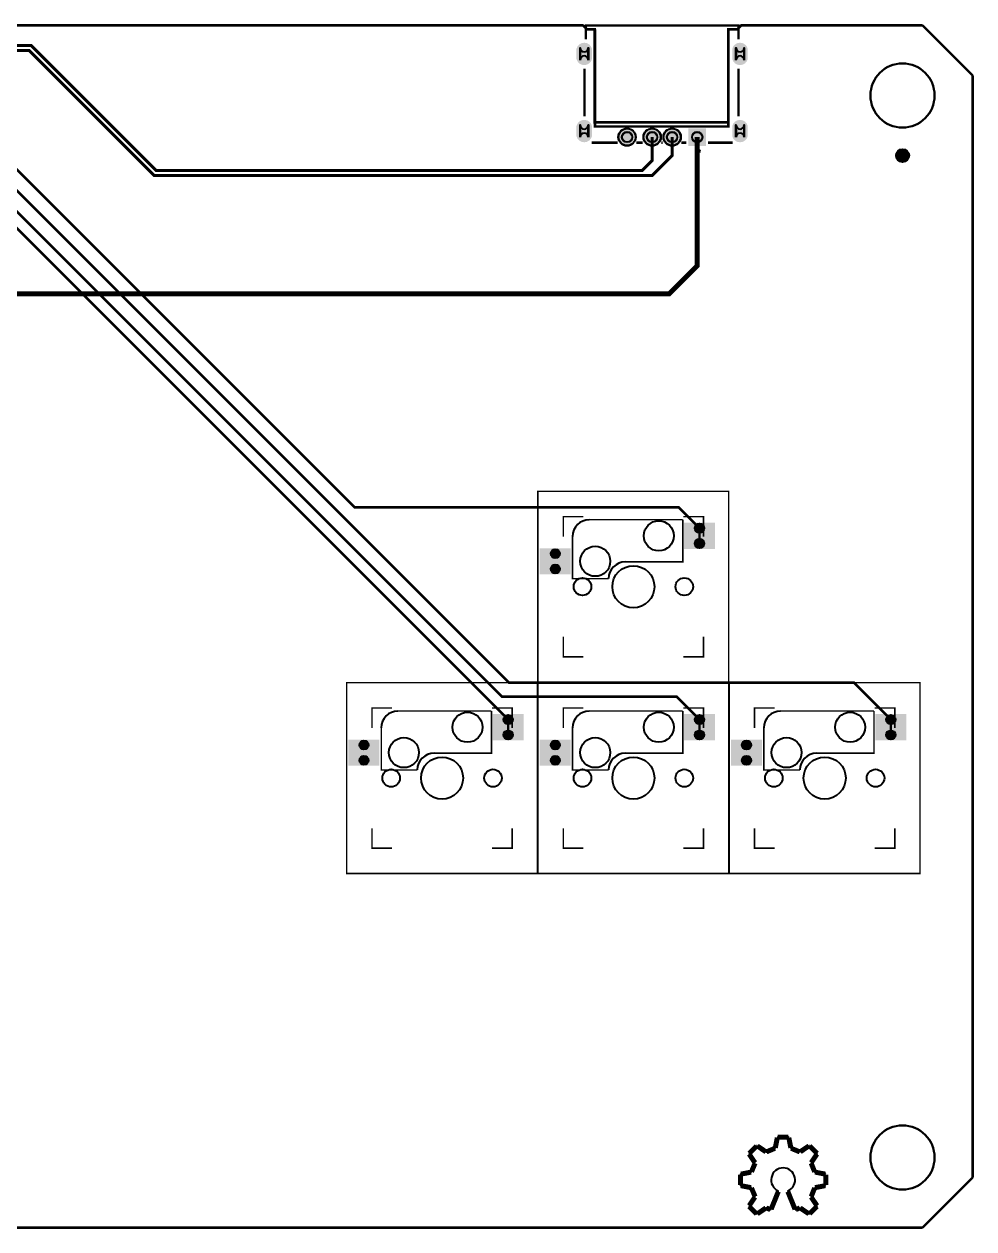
# Model space of a CAD drawing. Header units: millimetres. Extents: x 40 to 250, y -150 to -30.
# Drawn here: x 155.3 to 250.1, y -150.1 to -29.9 of the extents above; entities that cross this region are included whole.
import ezdxf

# ---------------------------------------------------------------- set-up
doc = ezdxf.new("R2010")
doc.units = ezdxf.units.MM
for name, color, linetype, true_color in [('BoardOutline', 7, 'Continuous', 0xff00ff), ('BottomLayer', 7, 'Continuous', 0x0000ff), ('BottomPasteMaskLayer', 7, 'Continuous', 0x800000), ('BottomSilkLayer', 7, 'Continuous', 0x808000), ('BottomSolderMaskLayer', 7, 'Continuous', 0xaa00ff), ('Document', 7, 'Continuous', 0xffffff), ('Hole', 7, 'Continuous', 0x222222), ('Multi-Layer', 7, 'Continuous', 0xc0c0c0), ('TopLayer', 7, 'Continuous', 0xff0000), ('TopSilkLayer', 7, 'Continuous', 0xffff00), ('TopSolderMaskLayer', 7, 'Continuous', 0x800080)]:
    doc.layers.add(name, color=color, linetype=linetype, true_color=true_color)

msp = doc.modelspace()

# ---------------------------------------------------------------- hatches: boundary and pattern name
at = {"layer": 'BottomLayer'}
for points in [[(221.23, -79.7), (224.23, -79.7), (224.23, -82.21), (221.23, -82.21)], [(206.83, -82.24), (209.83, -82.24), (209.83, -84.75), (206.83, -84.75)], [(202.13, -98.8), (205.13, -98.8), (205.13, -101.31), (202.13, -101.31)], [(221.23, -98.8), (224.23, -98.8), (224.23, -101.31), (221.23, -101.31)], [(240.33, -98.8), (243.33, -98.8), (243.33, -101.31), (240.33, -101.31)], [(187.73, -101.34), (190.73, -101.34), (190.73, -103.85), (187.73, -103.85)], [(206.83, -101.34), (209.83, -101.34), (209.83, -103.85), (206.83, -103.85)], [(225.93, -101.34), (228.93, -101.34), (228.93, -103.85), (225.93, -103.85)]]:
    msp.add_hatch(color=256, dxfattribs=at).paths.add_polyline_path(points)
at = {"layer": 'BottomPasteMaskLayer'}
for points in [[(221.23, -79.7), (224.23, -79.7), (224.23, -82.21), (221.23, -82.21)], [(206.83, -82.24), (209.83, -82.24), (209.83, -84.75), (206.83, -84.75)], [(202.13, -98.8), (205.13, -98.8), (205.13, -101.31), (202.13, -101.31)], [(221.23, -98.8), (224.23, -98.8), (224.23, -101.31), (221.23, -101.31)], [(240.33, -98.8), (243.33, -98.8), (243.33, -101.31), (240.33, -101.31)], [(187.73, -101.34), (190.73, -101.34), (190.73, -103.85), (187.73, -103.85)], [(206.83, -101.34), (209.83, -101.34), (209.83, -103.85), (206.83, -103.85)], [(225.93, -101.34), (228.93, -101.34), (228.93, -103.85), (225.93, -103.85)]]:
    msp.add_hatch(color=256, dxfattribs=at).paths.add_polyline_path(points)
at = {"layer": 'BottomSolderMaskLayer'}
for points in [[(212, -33.36, -0.785398), (210.45, -33.36), (210.45, -32.34, -0.785398), (212, -32.34)], [(227.55, -33.36, -0.785398), (226, -33.36), (226, -32.34, -0.785398), (227.55, -32.34)], [(212, -41.06, -0.785398), (210.45, -41.06), (210.45, -40.04, -0.785398), (212, -40.04)], [(227.55, -41.06, -0.785398), (226, -41.06), (226, -40.04, -0.785398), (227.55, -40.04)], [(214.62, -41.15, 1), (216.37, -41.15, 1)], [(217.12, -41.15, 1), (218.88, -41.15, 1)], [(219.12, -41.15, 1), (220.88, -41.15, 1)], [(223.38, -42.03), (221.62, -42.03), (221.62, -40.27), (223.38, -40.27)], [(242.35, -43, 1), (243.65, -43, 1)], [(221.18, -79.65), (224.28, -79.65), (224.28, -82.26), (221.18, -82.26)], [(222.28, -80.19, 1), (223.19, -80.19, 1)], [(222.28, -81.72, 1), (223.19, -81.72, 1)], [(206.78, -82.19), (209.88, -82.19), (209.88, -84.8), (206.78, -84.8)], [(207.88, -82.73, 1), (208.79, -82.73, 1)], [(207.88, -84.26, 1), (208.79, -84.26, 1)], [(202.08, -98.75), (205.18, -98.75), (205.18, -101.36), (202.08, -101.36)], [(203.18, -99.29, 1), (204.09, -99.29, 1)], [(221.18, -98.75), (224.28, -98.75), (224.28, -101.36), (221.18, -101.36)], [(222.28, -99.29, 1), (223.19, -99.29, 1)], [(240.28, -98.75), (243.38, -98.75), (243.38, -101.36), (240.28, -101.36)], [(241.38, -99.29, 1), (242.29, -99.29, 1)], [(203.18, -100.82, 1), (204.09, -100.82, 1)], [(222.28, -100.82, 1), (223.19, -100.82, 1)], [(241.38, -100.82, 1), (242.29, -100.82, 1)], [(187.68, -101.29), (190.78, -101.29), (190.78, -103.9), (187.68, -103.9)], [(188.78, -101.83, 1), (189.69, -101.83, 1)], [(206.78, -101.29), (209.88, -101.29), (209.88, -103.9), (206.78, -103.9)], [(207.88, -101.83, 1), (208.79, -101.83, 1)], [(225.88, -101.29), (228.98, -101.29), (228.98, -103.9), (225.88, -103.9)], [(226.98, -101.83, 1), (227.89, -101.83, 1)], [(188.78, -103.36, 1), (189.69, -103.36, 1)], [(207.88, -103.36, 1), (208.79, -103.36, 1)], [(226.98, -103.36, 1), (227.89, -103.36, 1)]]:
    msp.add_hatch(color=256, dxfattribs=at).paths.add_polyline_path(points)
at = {"layer": 'Multi-Layer'}
for points in [[(211.98, -33.35, -0.785398), (210.48, -33.35), (210.48, -32.35, -0.785398), (211.98, -32.35)], [(227.52, -33.35, -0.785398), (226.02, -33.35), (226.02, -32.35, -0.785398), (227.52, -32.35)], [(211.98, -41.05, -0.785398), (210.48, -41.05), (210.48, -40.05, -0.785398), (211.98, -40.05)], [(227.52, -41.05, -0.785398), (226.02, -41.05), (226.02, -40.05, -0.785398), (227.52, -40.05)], [(214.65, -41.15, 1), (216.35, -41.15, 1)], [(217.15, -41.15, 1), (218.85, -41.15, 1)], [(219.15, -41.15, 1), (220.85, -41.15, 1)], [(223.35, -42), (221.65, -42), (221.65, -40.3), (223.35, -40.3)], [(222.33, -80.19, 1), (223.14, -80.19, 1)], [(222.33, -81.72, 1), (223.14, -81.72, 1)], [(207.93, -82.73, 1), (208.74, -82.73, 1)], [(207.93, -84.26, 1), (208.74, -84.26, 1)], [(203.23, -99.29, 1), (204.04, -99.29, 1)], [(222.33, -99.29, 1), (223.14, -99.29, 1)], [(241.43, -99.29, 1), (242.24, -99.29, 1)], [(203.23, -100.82, 1), (204.04, -100.82, 1)], [(222.33, -100.82, 1), (223.14, -100.82, 1)], [(241.43, -100.82, 1), (242.24, -100.82, 1)], [(188.83, -101.83, 1), (189.64, -101.83, 1)], [(207.93, -101.83, 1), (208.74, -101.83, 1)], [(227.03, -101.83, 1), (227.84, -101.83, 1)], [(188.83, -103.36, 1), (189.64, -103.36, 1)], [(207.93, -103.36, 1), (208.74, -103.36, 1)], [(227.03, -103.36, 1), (227.84, -103.36, 1)]]:
    msp.add_hatch(color=256, dxfattribs=at).paths.add_polyline_path(points)
at = {"layer": 'TopSolderMaskLayer'}
for points in [[(212, -33.36, -0.785398), (210.45, -33.36), (210.45, -32.34, -0.785398), (212, -32.34)], [(227.55, -33.36, -0.785398), (226, -33.36), (226, -32.34, -0.785398), (227.55, -32.34)], [(212, -41.06, -0.785398), (210.45, -41.06), (210.45, -40.04, -0.785398), (212, -40.04)], [(227.55, -41.06, -0.785398), (226, -41.06), (226, -40.04, -0.785398), (227.55, -40.04)], [(214.62, -41.15, 1), (216.37, -41.15, 1)], [(217.12, -41.15, 1), (218.88, -41.15, 1)], [(219.12, -41.15, 1), (220.88, -41.15, 1)], [(223.38, -42.03), (221.62, -42.03), (221.62, -40.27), (223.38, -40.27)], [(242.35, -43, 1), (243.65, -43, 1)], [(222.28, -80.19, 1), (223.19, -80.19, 1)], [(222.28, -81.72, 1), (223.19, -81.72, 1)], [(207.88, -82.73, 1), (208.79, -82.73, 1)], [(207.88, -84.26, 1), (208.79, -84.26, 1)], [(203.18, -99.29, 1), (204.09, -99.29, 1)], [(222.28, -99.29, 1), (223.19, -99.29, 1)], [(241.38, -99.29, 1), (242.29, -99.29, 1)], [(203.18, -100.82, 1), (204.09, -100.82, 1)], [(222.28, -100.82, 1), (223.19, -100.82, 1)], [(241.38, -100.82, 1), (242.29, -100.82, 1)], [(188.78, -101.83, 1), (189.69, -101.83, 1)], [(207.88, -101.83, 1), (208.79, -101.83, 1)], [(226.98, -101.83, 1), (227.89, -101.83, 1)], [(188.78, -103.36, 1), (189.69, -103.36, 1)], [(207.88, -103.36, 1), (208.79, -103.36, 1)], [(226.98, -103.36, 1), (227.89, -103.36, 1)]]:
    msp.add_hatch(color=256, dxfattribs=at).paths.add_polyline_path(points)

# ---------------------------------------------------------------- linework, layer by layer
at = {"layer": 'BoardOutline', "const_width": 0.254}
for points in [[(45, -30), (121, -30), (122, -31), (122, -51.5), (136, -51.5), (136, -31), (137, -30), (208.1, -30)], [(208.1, -30), (211.09, -30), (211.5, -30.4)], [(226.5, -30.4), (226.9, -30), (245, -30)], [(245, -30), (250, -35)], [(226.62, -30.4), (225.6, -30.4), (225.6, -39.67), (212.27, -39.67), (212.27, -30.4), (211.38, -30.4)], [(225.6, -30.4), (225.6, -40.1), (212.3, -40.1), (212.3, -30.4)], [(250, -35), (250, -145)], [(245, -150), (250, -145)], [(245, -150), (45, -150)]]:
    msp.add_lwpolyline(points, dxfattribs=at)
at = {"layer": 'BottomLayer'}
for points, const_width in [([(118, -31.75), (117.25, -31.75), (116, -33), (116, -52.8), (120, -56.8), (219.7, -56.8), (222.5, -54), (222.5, -41.15)], 0.5), ([(218, -41.15), (218, -43.5), (217, -44.5), (168.5, -44.5), (156, -32), (141.8, -32), (141.5, -31.7), (140.05, -31.7), (140, -31.75)], 0.3), ([(140, -34.29), (141.79, -32.5), (155.8, -32.5), (168.3, -45), (218, -45), (220, -43), (220, -41.15)], 0.3)]:
    msp.add_lwpolyline(points, dxfattribs=dict(at, const_width=const_width))
at = {"layer": 'BottomSilkLayer', "const_width": 0.15}
for points in [[(211.73, -79.33), (221.06, -79.33)], [(221.06, -79.34), (221.06, -83.55), (215.33, -83.55)], [(210.06, -81.01), (210.06, -85.22), (213.65, -85.22)], [(192.63, -98.43), (201.96, -98.43)], [(201.96, -98.44), (201.96, -102.65), (196.23, -102.65)], [(211.73, -98.43), (221.06, -98.43)], [(221.06, -98.44), (221.06, -102.65), (215.33, -102.65)], [(230.83, -98.43), (240.16, -98.43)], [(240.16, -98.44), (240.16, -102.65), (234.43, -102.65)], [(190.96, -100.11), (190.96, -104.32), (194.55, -104.32)], [(210.06, -100.11), (210.06, -104.32), (213.65, -104.32)], [(229.16, -100.11), (229.16, -104.32), (232.75, -104.32)]]:
    msp.add_lwpolyline(points, dxfattribs=at)
at = {"layer": 'BottomSilkLayer'}
for centre, radius, start, end in [((243, -37), 3.2, 0.0705, 359.9295), ((211.73, -81.01), 1.67, 90, 180), ((215.33, -85.22), 1.67, 90, 180), ((192.63, -100.11), 1.67, 90, 180), ((211.73, -100.11), 1.67, 90, 180), ((230.83, -100.11), 1.67, 90, 180), ((196.23, -104.32), 1.67, 90, 180), ((215.33, -104.32), 1.67, 90, 180), ((234.43, -104.32), 1.67, 90, 180), ((243, -143), 3.2, 0.0705, 359.9295)]:
    msp.add_arc(centre, radius, start, end, dxfattribs=at)
at = {"layer": 'BottomSolderMaskLayer'}
for points in [[(210.81, -33.46), (210.81, -32.24)], [(211.64, -33.46), (211.64, -32.24)], [(226.36, -33.46), (226.36, -32.24)], [(227.19, -33.46), (227.19, -32.24)], [(210.81, -41.16), (210.81, -39.94)], [(211.64, -41.16), (211.64, -39.94)], [(226.36, -41.16), (226.36, -39.94)], [(227.19, -41.16), (227.19, -39.94)]]:
    msp.add_lwpolyline(points, close=True, dxfattribs=at)
for centre, radius in [((215.5, -41.15), 0.875), ((215.5, -41.15), 0.515), ((218, -41.15), 0.875), ((218, -41.15), 0.515), ((220, -41.15), 0.875), ((220, -41.15), 0.515), ((222.5, -41.15), 0.515), ((243, -43), 0.65), ((243, -43), 0.65), ((222.73, -80.19), 0.457), ((222.73, -80.19), 0.253), ((222.73, -81.72), 0.457), ((222.73, -81.72), 0.253), ((208.33, -82.73), 0.457), ((208.33, -82.73), 0.229), ((208.33, -84.26), 0.457), ((208.33, -84.26), 0.229), ((203.63, -99.29), 0.457), ((203.63, -99.29), 0.253), ((222.73, -99.29), 0.457), ((222.73, -99.29), 0.253), ((241.83, -99.29), 0.457), ((241.83, -99.29), 0.253), ((203.63, -100.82), 0.457), ((203.63, -100.82), 0.253), ((222.73, -100.82), 0.457), ((222.73, -100.82), 0.253), ((241.83, -100.82), 0.457), ((241.83, -100.82), 0.253), ((189.23, -101.83), 0.457), ((189.23, -101.83), 0.229), ((208.33, -101.83), 0.457), ((208.33, -101.83), 0.229), ((227.43, -101.83), 0.457), ((227.43, -101.83), 0.229), ((189.23, -103.36), 0.457), ((189.23, -103.36), 0.229), ((208.33, -103.36), 0.457), ((208.33, -103.36), 0.229), ((227.43, -103.36), 0.457), ((227.43, -103.36), 0.229)]:
    msp.add_circle(centre, radius, dxfattribs=at)
for centre, radius, start, end in [((211.22, -32.24), 0.413, 180, 360), ((226.78, -32.24), 0.413, 180, 360), ((211.22, -33.46), 0.413, 360, 180), ((226.78, -33.46), 0.413, 360, 180), ((243, -37), 3.2, 0.0705, 359.9295), ((211.22, -39.94), 0.413, 180, 360), ((211.22, -41.16), 0.413, 360, 180), ((226.78, -39.94), 0.413, 180, 360), ((226.78, -41.16), 0.413, 360, 180), ((243, -143), 3.2, 0.0705, 359.9295)]:
    msp.add_arc(centre, radius, start, end, dxfattribs=at)
at = {"layer": 'Document', "const_width": 0.15}
for points in [[(211.13, -79.03), (209.13, -79.03), (209.13, -81.03)], [(211.13, -79.03), (209.13, -79.03), (209.13, -81.03)], [(221.13, -79.03), (223.13, -79.03), (223.13, -81.03)], [(221.13, -79.03), (223.13, -79.03), (223.13, -81.03)], [(221.13, -79.03), (223.13, -79.03), (223.13, -81.03)], [(221.13, -79.03), (223.13, -79.03), (223.13, -81.03)], [(209.13, -91.03), (209.13, -93.03), (211.13, -93.03)], [(209.13, -91.03), (209.13, -93.03), (211.13, -93.03)], [(221.13, -93.03), (223.13, -93.03), (223.13, -91.03)], [(221.13, -93.03), (223.13, -93.03), (223.13, -91.03)], [(192.03, -98.13), (190.03, -98.13), (190.03, -100.13)], [(192.03, -98.13), (190.03, -98.13), (190.03, -100.13)], [(202.03, -98.13), (204.03, -98.13), (204.03, -100.13)], [(202.03, -98.13), (204.03, -98.13), (204.03, -100.13)], [(202.03, -98.13), (204.03, -98.13), (204.03, -100.13)], [(202.03, -98.13), (204.03, -98.13), (204.03, -100.13)], [(211.13, -98.13), (209.13, -98.13), (209.13, -100.13)], [(211.13, -98.13), (209.13, -98.13), (209.13, -100.13)], [(221.13, -98.13), (223.13, -98.13), (223.13, -100.13)], [(221.13, -98.13), (223.13, -98.13), (223.13, -100.13)], [(221.13, -98.13), (223.13, -98.13), (223.13, -100.13)], [(221.13, -98.13), (223.13, -98.13), (223.13, -100.13)], [(230.23, -98.13), (228.23, -98.13), (228.23, -100.13)], [(230.23, -98.13), (228.23, -98.13), (228.23, -100.13)], [(240.23, -98.13), (242.23, -98.13), (242.23, -100.13)], [(240.23, -98.13), (242.23, -98.13), (242.23, -100.13)], [(240.23, -98.13), (242.23, -98.13), (242.23, -100.13)], [(240.23, -98.13), (242.23, -98.13), (242.23, -100.13)], [(190.03, -110.13), (190.03, -112.13), (192.03, -112.13)], [(190.03, -110.13), (190.03, -112.13), (192.03, -112.13)], [(202.03, -112.13), (204.03, -112.13), (204.03, -110.13)], [(202.03, -112.13), (204.03, -112.13), (204.03, -110.13)], [(209.13, -110.13), (209.13, -112.13), (211.13, -112.13)], [(209.13, -110.13), (209.13, -112.13), (211.13, -112.13)], [(221.13, -112.13), (223.13, -112.13), (223.13, -110.13)], [(221.13, -112.13), (223.13, -112.13), (223.13, -110.13)], [(228.23, -110.13), (228.23, -112.13), (230.23, -112.13)], [(228.23, -110.13), (228.23, -112.13), (230.23, -112.13)], [(240.23, -112.13), (242.23, -112.13), (242.23, -110.13)], [(240.23, -112.13), (242.23, -112.13), (242.23, -110.13)]]:
    msp.add_lwpolyline(points, dxfattribs=at)
at = {"layer": 'Document'}
msp.add_circle((222.56, -42.55), 0.2, dxfattribs=at)
at = {"layer": 'Hole'}
for centre in [(243, -37), (243, -143)]:
    msp.add_circle(centre, 3.2, dxfattribs=at)
at = {"layer": 'Multi-Layer'}
for points in [[(210.82, -33.45), (210.82, -32.25)], [(211.62, -33.45), (211.62, -32.25)], [(226.38, -33.45), (226.38, -32.25)], [(227.18, -33.45), (227.18, -32.25)], [(210.82, -41.15), (210.82, -39.95)], [(211.62, -41.15), (211.62, -39.95)], [(226.38, -41.15), (226.38, -39.95)], [(227.18, -41.15), (227.18, -39.95)]]:
    msp.add_lwpolyline(points, close=True, dxfattribs=at)
for centre, radius in [((243, -37), 3.2), ((215.5, -41.15), 0.85), ((215.5, -41.15), 0.5), ((218, -41.15), 0.85), ((218, -41.15), 0.5), ((220, -41.15), 0.85), ((220, -41.15), 0.5), ((222.5, -41.15), 0.5), ((243, -43), 0.576), ((243, -43), 0.576), ((218.67, -80.95), 1.5), ((222.73, -80.19), 0.406), ((222.73, -80.19), 0.225), ((222.73, -81.72), 0.406), ((222.73, -81.72), 0.225), ((208.33, -82.73), 0.406), ((208.33, -82.73), 0.203), ((212.32, -83.49), 1.5), ((208.33, -84.26), 0.406), ((208.33, -84.26), 0.203), ((216.13, -86.03), 2.1), ((211.05, -86.03), 0.875), ((221.21, -86.03), 0.875), ((199.57, -100.05), 1.5), ((218.67, -100.05), 1.5), ((237.77, -100.05), 1.5), ((203.63, -99.29), 0.406), ((203.63, -99.29), 0.225), ((222.73, -99.29), 0.406), ((222.73, -99.29), 0.225), ((241.83, -99.29), 0.406), ((241.83, -99.29), 0.225), ((203.63, -100.82), 0.406), ((203.63, -100.82), 0.225), ((222.73, -100.82), 0.406), ((222.73, -100.82), 0.225), ((241.83, -100.82), 0.406), ((241.83, -100.82), 0.225), ((189.23, -101.83), 0.406), ((189.23, -101.83), 0.203), ((193.22, -102.59), 1.5), ((208.33, -101.83), 0.406), ((208.33, -101.83), 0.203), ((212.32, -102.59), 1.5), ((227.43, -101.83), 0.406), ((227.43, -101.83), 0.203), ((231.42, -102.59), 1.5), ((189.23, -103.36), 0.406), ((189.23, -103.36), 0.203), ((197.03, -105.13), 2.1), ((208.33, -103.36), 0.406), ((208.33, -103.36), 0.203), ((216.13, -105.13), 2.1), ((227.43, -103.36), 0.406), ((227.43, -103.36), 0.203), ((235.23, -105.13), 2.1), ((191.95, -105.13), 0.875), ((202.11, -105.13), 0.875), ((211.05, -105.13), 0.875), ((221.21, -105.13), 0.875), ((230.15, -105.13), 0.875), ((240.31, -105.13), 0.875), ((243, -143), 3.2)]:
    msp.add_circle(centre, radius, dxfattribs=at)
for centre, start, end in [((211.22, -32.25), 180, 360), ((226.78, -32.25), 180, 360), ((211.22, -33.45), 360, 180), ((226.78, -33.45), 360, 180), ((211.22, -39.95), 180, 360), ((211.22, -41.15), 360, 180), ((226.78, -39.95), 180, 360), ((226.78, -41.15), 360, 180)]:
    msp.add_arc(centre, 0.4, start, end, dxfattribs=at)
at = {"layer": 'TopLayer', "const_width": 0.254}
for points in [[(136.65, -36.83), (139.63, -36.83), (146.2, -43.4), (153.6, -43.4), (188.3, -78.1), (220.64, -78.1), (222.73, -80.19)], [(136.65, -39.37), (139.67, -39.37), (144.6, -44.3), (152.4, -44.3), (203.7, -95.6), (238.14, -95.6), (241.83, -99.29)], [(136.65, -41.91), (139.61, -41.91), (142.8, -45.1), (151.1, -45.1), (203, -97), (220.44, -97), (222.73, -99.29)], [(203.63, -99.29), (150.14, -45.8), (140.9, -45.8), (139.55, -44.45), (136.65, -44.45)], [(222.73, -80.19), (222.73, -81.72)], [(203.63, -100.82), (203.63, -99.29)], [(222.73, -100.82), (222.73, -99.29)], [(241.83, -99.29), (241.83, -100.82)]]:
    msp.add_lwpolyline(points, dxfattribs=at)
at = {"layer": 'TopSilkLayer'}
for points, const_width in [([(226.62, -31.38), (226.62, -30.01), (211.38, -30.01), (211.38, -31.38)], 0.254), ([(211.25, -39.07), (211.25, -34.33)], 0.254), ([(226.62, -39.08), (226.62, -34.32)], 0.254), ([(214.57, -41.7), (211.96, -41.7)], 0.254), ([(217.07, -41.7), (216.43, -41.7)], 0.254), ([(219.07, -41.7), (218.93, -41.7)], 0.254), ([(221.42, -41.7), (220.93, -41.7)], 0.254), ([(226.04, -41.7), (223.58, -41.7)], 0.254), ([(211.13, -79.03), (209.13, -79.03), (209.13, -81.03)], 0.15), ([(221.13, -79.03), (223.13, -79.03), (223.13, -81.03)], 0.15), ([(209.13, -91.03), (209.13, -93.03), (211.13, -93.03)], 0.15), ([(221.13, -93.03), (223.13, -93.03), (223.13, -91.03)], 0.15), ([(192.03, -98.13), (190.03, -98.13), (190.03, -100.13)], 0.15), ([(202.03, -98.13), (204.03, -98.13), (204.03, -100.13)], 0.15), ([(211.13, -98.13), (209.13, -98.13), (209.13, -100.13)], 0.15), ([(221.13, -98.13), (223.13, -98.13), (223.13, -100.13)], 0.15), ([(230.23, -98.13), (228.23, -98.13), (228.23, -100.13)], 0.15), ([(240.23, -98.13), (242.23, -98.13), (242.23, -100.13)], 0.15), ([(190.03, -110.13), (190.03, -112.13), (192.03, -112.13)], 0.15), ([(202.03, -112.13), (204.03, -112.13), (204.03, -110.13)], 0.15), ([(209.13, -110.13), (209.13, -112.13), (211.13, -112.13)], 0.15), ([(221.13, -112.13), (223.13, -112.13), (223.13, -110.13)], 0.15), ([(228.23, -110.13), (228.23, -112.13), (230.23, -112.13)], 0.15), ([(240.23, -112.13), (242.23, -112.13), (242.23, -110.13)], 0.15), ([(227.69, -142.59), (228.43, -141.85)], 0.5), ([(228.5, -141.85), (229.36, -142.43)], 0.5), ([(229.41, -142.44), (230.27, -142.08)], 0.5), ([(230.3, -142.04), (230.5, -141.02)], 0.5), ([(230.55, -140.97), (231.6, -140.97)], 0.5), ([(231.65, -141.02), (231.85, -142.04)], 0.5), ([(231.88, -142.08), (232.74, -142.44)], 0.5), ([(232.79, -142.43), (233.65, -141.85)], 0.5), ([(233.72, -141.85), (234.46, -142.59)], 0.5), ([(228.27, -143.52), (227.69, -142.66)], 0.5), ([(234.46, -142.66), (233.88, -143.52)], 0.5), ([(226.86, -144.66), (227.88, -144.46)], 0.5), ([(227.92, -144.43), (228.28, -143.57)], 0.5), ([(233.88, -143.57), (234.23, -144.43)], 0.5), ([(234.27, -144.46), (235.29, -144.66)], 0.5), ([(226.81, -145.76), (226.81, -144.71)], 0.5), ([(235.34, -144.71), (235.34, -145.76)], 0.5), ([(227.88, -146.01), (226.86, -145.81)], 0.5), ([(227.69, -147.81), (228.27, -146.95)], 0.5), ([(228.28, -146.9), (227.92, -146.04)], 0.5), ([(230.6, -146.4), (229.88, -148.17)], 0.5), ([(232.27, -148.17), (231.55, -146.4)], 0.5), ([(234.23, -146.04), (233.88, -146.9)], 0.5), ([(233.88, -146.95), (234.46, -147.81)], 0.5), ([(235.29, -145.81), (234.27, -146.01)], 0.5), ([(228.43, -148.62), (227.69, -147.88)], 0.5), ([(229.36, -148.04), (228.5, -148.62)], 0.5), ([(229.81, -148.2), (229.41, -148.04)], 0.5), ([(232.74, -148.04), (232.34, -148.2)], 0.5), ([(233.65, -148.62), (232.79, -148.04)], 0.5), ([(234.46, -147.88), (233.72, -148.62)], 0.5)]:
    msp.add_lwpolyline(points, dxfattribs=dict(at, const_width=const_width))
at = {"layer": 'TopSilkLayer', "const_width": 0.15}
for points in [[(206.6, -76.51), (225.65, -76.51), (225.65, -95.56), (206.6, -95.56), (206.6, -76.51)], [(187.5, -95.61), (206.55, -95.61), (206.55, -114.66), (187.5, -114.66), (187.5, -95.61)], [(206.6, -95.61), (225.65, -95.61), (225.65, -114.66), (206.6, -114.66), (206.6, -95.61)], [(225.7, -95.61), (244.75, -95.61), (244.75, -114.66), (225.7, -114.66), (225.7, -95.61)]]:
    msp.add_lwpolyline(points, close=True, dxfattribs=at)
at = {"layer": 'TopSilkLayer'}
msp.add_circle((222.56, -42.55), 0.2, dxfattribs=at)
for centre, radius, start, end in [((228.47, -141.89), 0.055, 55.9372, 135.0085), ((230.55, -141.03), 0.055, 90, 169.0618), ((231.6, -141.03), 0.055, 10.9382, 90), ((233.68, -141.89), 0.055, 44.9915, 124.0628), ((227.73, -142.63), 0.055, 134.9764, 214.0819), ((229.39, -142.39), 0.055, 235.9188, 292.5101), ((230.25, -142.03), 0.055, 292.5146, 349.1109), ((231.9, -142.03), 0.055, 190.9276, 247.5334), ((232.76, -142.39), 0.055, 247.4899, 304.0812), ((234.42, -142.63), 0.055, 325.9372, 45.0459), ((228.22, -143.55), 0.055, 337.5077, 34.0691), ((231.08, -145.24), 1.2, 90, 167.6421), ((231.08, -145.24), 1.2, 12.3579, 90), ((233.93, -143.55), 0.055, 145.9016, 202.4661), ((226.87, -144.71), 0.055, 100.9113, 180.0042), ((227.87, -144.41), 0.055, 280.9034, 337.4712), ((231.08, -145.24), 1.2, 167.6422, 245.2844), ((231.08, -145.24), 1.2, 294.7144, 12.3573), ((234.28, -144.41), 0.055, 202.5288, 259.0966), ((235.28, -144.71), 0.055, 359.9958, 79.0887), ((226.87, -145.76), 0.055, 179.9958, 259.0887), ((227.87, -146.06), 0.055, 22.5288, 79.0966), ((230.55, -146.38), 0.055, 337.7908, 65.2649), ((231.6, -146.38), 0.055, 114.7351, 202.2092), ((234.28, -146.06), 0.055, 100.9034, 157.4712), ((235.28, -145.76), 0.055, 280.9113, 0.0042), ((227.73, -147.84), 0.055, 145.9344, 225.0152), ((228.22, -146.92), 0.055, 325.9167, 22.5066), ((233.93, -146.92), 0.055, 157.5339, 214.0984), ((234.42, -147.84), 0.055, 314.9624, 34.0465), ((228.47, -148.58), 0.055, 224.9915, 304.0628), ((229.39, -148.09), 0.055, 67.5162, 124.1105), ((229.83, -148.15), 0.055, 247.4942, 292.6436), ((229.83, -148.15), 0.055, 292.6671, 337.8202), ((232.32, -148.15), 0.055, 202.1798, 247.3329), ((232.32, -148.15), 0.055, 247.3564, 292.5058), ((232.76, -148.09), 0.055, 55.8895, 112.4838), ((233.68, -148.58), 0.055, 235.9372, 315.0085)]:
    msp.add_arc(centre, radius, start, end, dxfattribs=at)
at = {"layer": 'TopSolderMaskLayer'}
for points in [[(210.81, -33.46), (210.81, -32.24)], [(211.64, -33.46), (211.64, -32.24)], [(226.36, -33.46), (226.36, -32.24)], [(227.19, -33.46), (227.19, -32.24)], [(210.81, -41.16), (210.81, -39.94)], [(211.64, -41.16), (211.64, -39.94)], [(226.36, -41.16), (226.36, -39.94)], [(227.19, -41.16), (227.19, -39.94)]]:
    msp.add_lwpolyline(points, close=True, dxfattribs=at)
for centre, radius in [((215.5, -41.15), 0.875), ((215.5, -41.15), 0.515), ((218, -41.15), 0.875), ((218, -41.15), 0.515), ((220, -41.15), 0.875), ((220, -41.15), 0.515), ((222.5, -41.15), 0.515), ((243, -43), 0.65), ((243, -43), 0.65), ((222.73, -80.19), 0.457), ((222.73, -80.19), 0.253), ((222.73, -81.72), 0.457), ((222.73, -81.72), 0.253), ((208.33, -82.73), 0.457), ((208.33, -82.73), 0.229), ((208.33, -84.26), 0.457), ((208.33, -84.26), 0.229), ((203.63, -99.29), 0.457), ((203.63, -99.29), 0.253), ((222.73, -99.29), 0.457), ((222.73, -99.29), 0.253), ((241.83, -99.29), 0.457), ((241.83, -99.29), 0.253), ((203.63, -100.82), 0.457), ((203.63, -100.82), 0.253), ((222.73, -100.82), 0.457), ((222.73, -100.82), 0.253), ((241.83, -100.82), 0.457), ((241.83, -100.82), 0.253), ((189.23, -101.83), 0.457), ((189.23, -101.83), 0.229), ((208.33, -101.83), 0.457), ((208.33, -101.83), 0.229), ((227.43, -101.83), 0.457), ((227.43, -101.83), 0.229), ((189.23, -103.36), 0.457), ((189.23, -103.36), 0.229), ((208.33, -103.36), 0.457), ((208.33, -103.36), 0.229), ((227.43, -103.36), 0.457), ((227.43, -103.36), 0.229)]:
    msp.add_circle(centre, radius, dxfattribs=at)
for centre, radius, start, end in [((211.22, -32.24), 0.413, 180, 360), ((226.78, -32.24), 0.413, 180, 360), ((211.22, -33.46), 0.413, 360, 180), ((226.78, -33.46), 0.413, 360, 180), ((243, -37), 3.2, 0.0705, 359.9295), ((211.22, -39.94), 0.413, 180, 360), ((211.22, -41.16), 0.413, 360, 180), ((226.78, -39.94), 0.413, 180, 360), ((226.78, -41.16), 0.413, 360, 180), ((243, -143), 3.2, 0.0705, 359.9295)]:
    msp.add_arc(centre, radius, start, end, dxfattribs=at)

doc.saveas('drawing.dxf')
